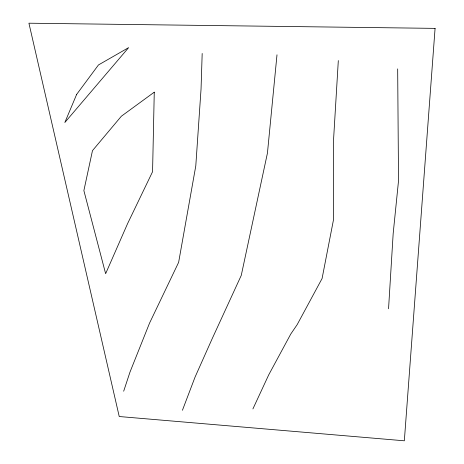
<?xml version="1.0" encoding="UTF-8"?>
<svg xmlns="http://www.w3.org/2000/svg" width="464" height="464" viewBox="0 0 464 464"><rect width="100%" height="100%" fill="white"/><g stroke="black" fill="none" stroke-linecap="round" stroke-linejoin="round"><path stroke-width="0.7" d="M202.182 53.476L201.045 89.042L195.791 165.886L178.634 262.346L149.536 323.141L129.995 372.064L123.673 391.216M338.32 60.581L333.343 143.26L333.5 219.716L322.08 278.533L297.186 324.614L290.76 334.057L268.685 374.929L252.903 408.929M388.554 308.769L393.176 233.554L398.518 180.803L397.677 68.898M276.996 54.81L267.45 153.033L241.257 275.413L212.239 338.563L195.066 377.064L182.427 410.286M154.263 92.179L152.569 171.715L127.559 223.677L105.635 273.696L83.874 190.605L92.475 150.632L121.353 116.226L154.263 92.179M435.081 28.374L404.335 440.8L119.231 416.527L28.919 23.2L435.081 28.374M76.641 94.412L64.821 122.525L128.627 47.63L98.461 64.954L76.641 94.412"/></g></svg>
